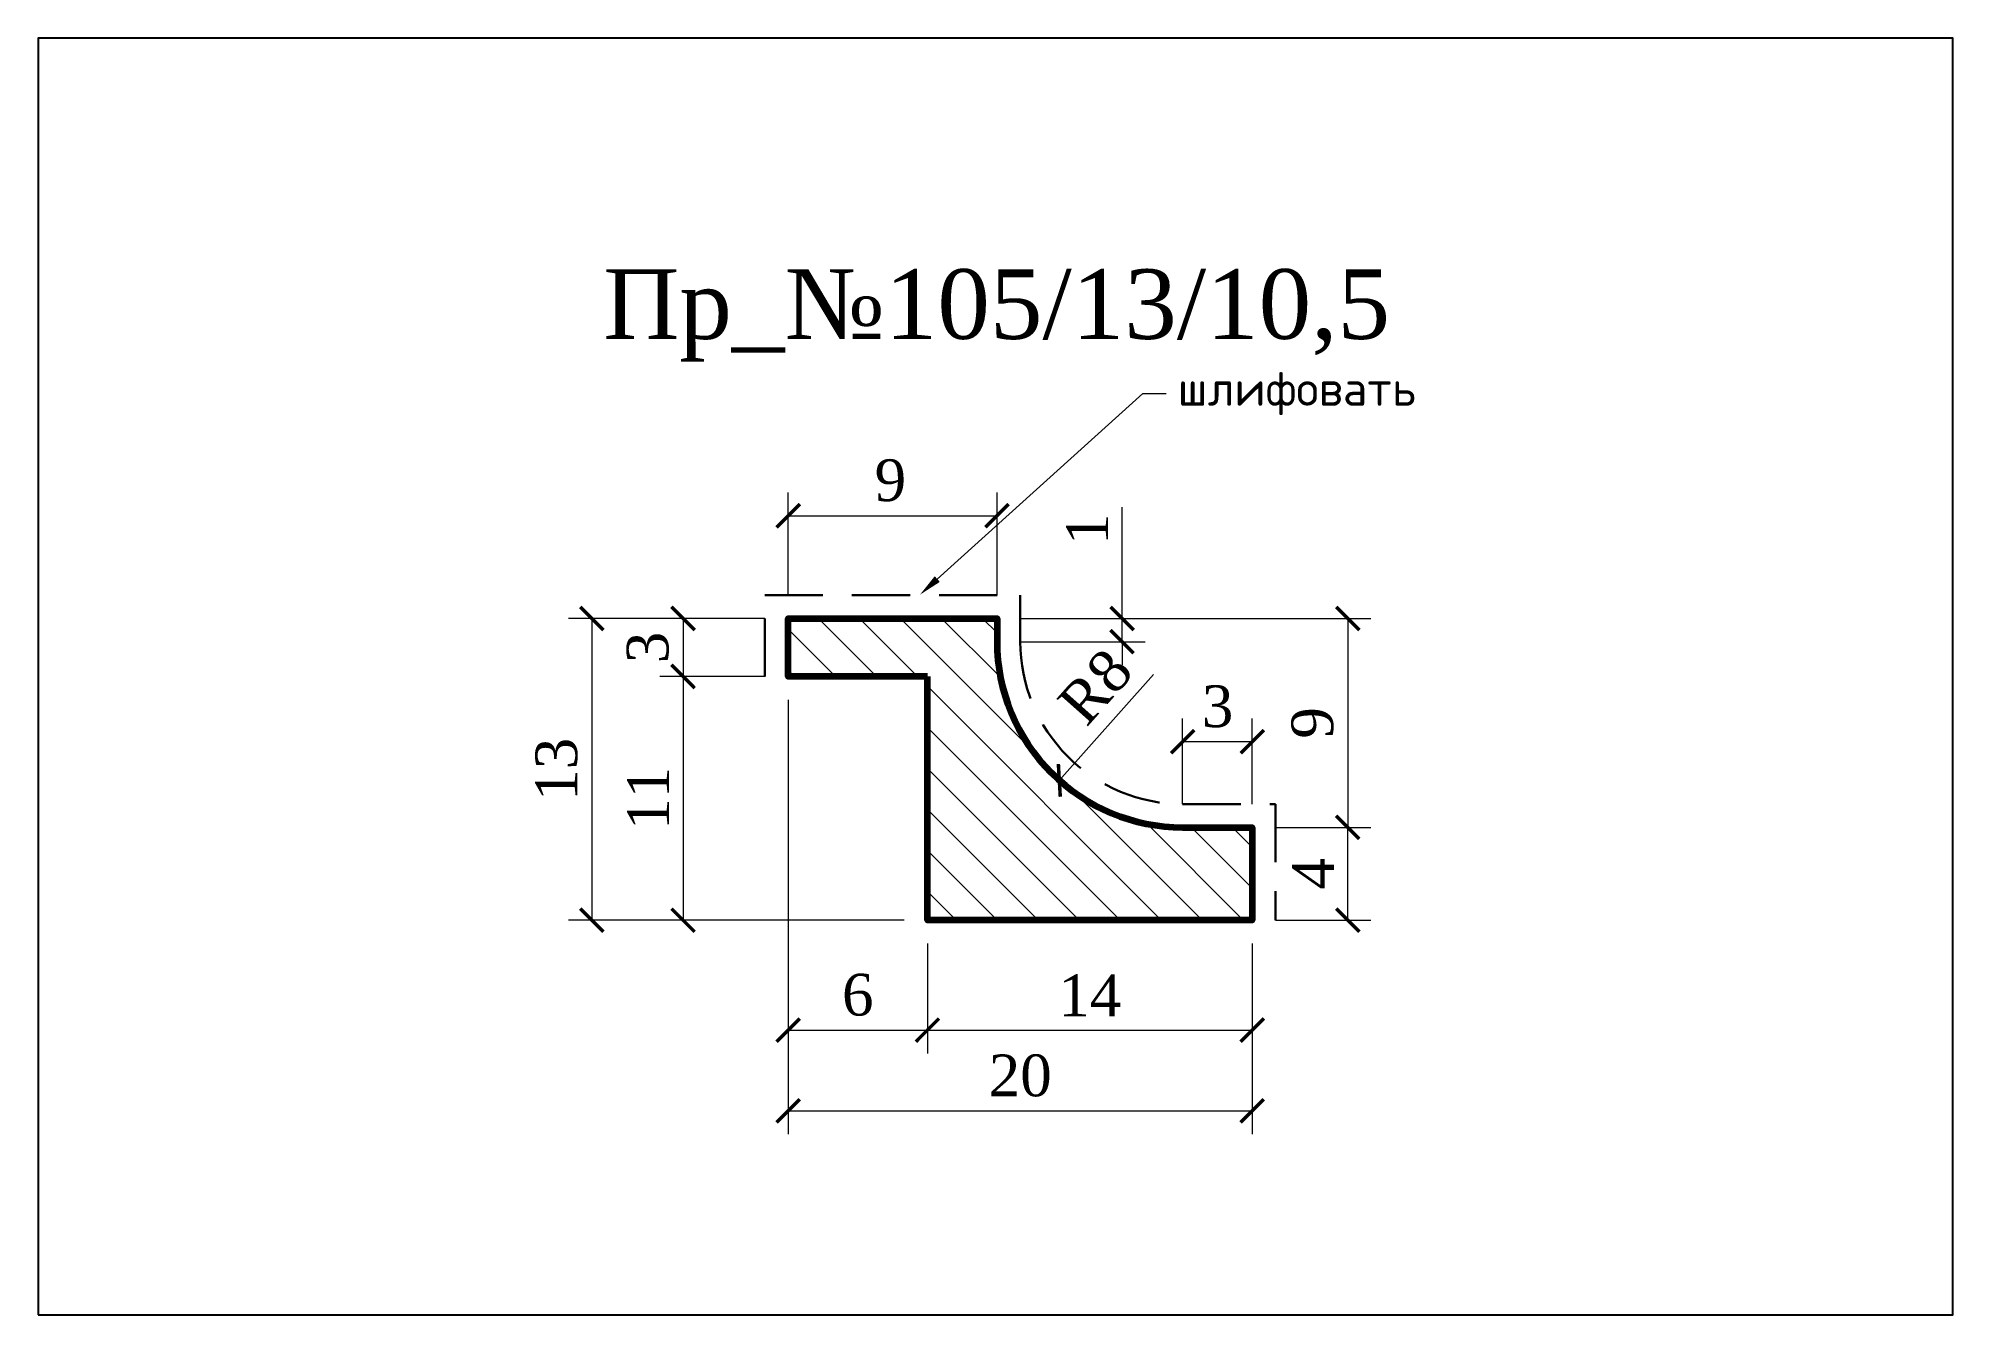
# Model space of a CAD drawing. Header units: millimetres. Extents: x 305478.3 to 305560.8, y -90720 to -90665.
import ezdxf
from ezdxf import colors
from ezdxf.entities.mleader import LeaderData, LeaderLine
from ezdxf.math import Vec2, Vec3

# ---------------------------------------------------------------- set-up
doc = ezdxf.new("R2010")
doc.units = ezdxf.units.MM
doc.header["$MEASUREMENT"] = 0
doc.linetypes.add('HIDDEN', pattern=[0.375, 0.25, -0.125])
doc.layers.add('Outside panel', color=7, linetype='Continuous', lineweight=18, true_color=0x7f5e57)
doc.layers.add('линия 50', color=1, linetype='Continuous', lineweight=211)
doc.layers.add('служебный слой РАЗМЕРЫ', color=7, linetype='Continuous', lineweight=9)
doc.layers.add('размеры в модели', color=7, linetype='Continuous')
doc.styles.add('ELECT', font='times.ttf')
doc.styles.get("Standard").update_dxf_attribs({"font": 'times.ttf'})
doc.styles.add('ЕСКД профили текст', font='isocpeur.ttf')
doc.dimstyles.new('M_1', dxfattribs={"dimtxt": 1.8, "dimasz": 1, "dimexe": 1, "dimexo": 1, "dimgap": 0.6, "dimtad": 1, "dimdec": 0, "dimdsep": 46, "dimtxsty": 'Standard', "dimblk": 'ARCHTICK', "dimcen": -5, "dimclrd": 7, "dimclre": 7, "dimclrt": 7, "dimadec": 0, "dimazin": 0, "dimtfac": 1, "dimtdec": 0, "dimtmove": 0, "dimatfit": 3, "dimfxl": 1, "dimtolj": 1, "dimtzin": 0, "dimlwd": 5, "dimlwe": 5, "dimarcsym": 0})

# ---------------------------------------------------------------- blocks, each defined once
blk = doc.blocks.new('_ArchTick')
at = {"color": 0, "linetype": 'ByBlock', "const_width": 0.15}
blk.add_lwpolyline([(-0.5, -0.5), (0.5, 0.5)], dxfattribs=at)
blk = doc.blocks.new('*D13')
at = {"layer": 'Defpoints', "color": 0, "ltscale": 1000, "transparency": 16777216}
for p in [(305527.567, -90690.953), (305522.252, -90696.931)]:
    blk.add_point(p, dxfattribs=at)
at = {"layer": 'размеры в модели', "color": 7, "lineweight": 5, "ltscale": 1000, "transparency": 16777216}
blk.add_line((305526.307, -90692.37), (305522.252, -90696.931), dxfattribs=at)
at = {"layer": 'размеры в модели', "color": 7, "lineweight": 5, "ltscale": 1000, "transparency": 16777216, "rotation": 228.3577139004768}
blk.add_blockref('_ArchTick', (305522.252, -90696.931), dxfattribs=at)
at = {"layer": 'размеры в модели', "color": 7, "ltscale": 1000, "transparency": 16777216, "insert": (305523.811, -90692.896), "char_height": 1.8, "attachment_point": 5, "rotation": 48.35771}
blk.add_mtext('\\A1;R8', dxfattribs=at)
blk = doc.blocks.new('*D12')
at = {"layer": 'Defpoints', "color": 0, "ltscale": 1000, "transparency": 16777216}
for p in [(305527.567, -90695.262), (305527.567, -90698.953), (305530.567, -90698.953)]:
    blk.add_point(p, dxfattribs=at)
at = {"layer": 'размеры в модели', "color": 7, "lineweight": 5, "ltscale": 1000, "transparency": 16777216}
for p, q in [((305527.567, -90697.953), (305527.567, -90694.262)), ((305530.567, -90697.953), (305530.567, -90694.262)), ((305530.567, -90695.262), (305527.567, -90695.262))]:
    blk.add_line(p, q, dxfattribs=at)
at = {"layer": 'размеры в модели', "color": 7, "lineweight": 5, "ltscale": 1000, "transparency": 16777216, "rotation": 180}
blk.add_blockref('_ArchTick', (305527.567, -90695.262), dxfattribs=at)
at = {"layer": 'размеры в модели', "color": 7, "lineweight": 5, "ltscale": 1000, "transparency": 16777216}
blk.add_blockref('_ArchTick', (305530.567, -90695.262), dxfattribs=at)
at = {"layer": 'размеры в модели', "color": 7, "ltscale": 1000, "transparency": 16777216, "insert": (305529.072, -90693.746), "char_height": 1.8, "attachment_point": 5}
blk.add_mtext('\\A1;3', dxfattribs=at)
blk = doc.blocks.new('*D11')
at = {"layer": 'Defpoints', "color": 0, "ltscale": 1000, "transparency": 16777216}
for p in [(305519.567, -90689.953), (305519.567, -90690.953), (305524.956, -90690.953)]:
    blk.add_point(p, dxfattribs=at)
at = {"layer": 'размеры в модели', "color": 7, "lineweight": 5, "ltscale": 1000, "transparency": 16777216}
for p, q in [((305524.956, -90689.953), (305524.956, -90685.162)), ((305520.567, -90689.953), (305525.956, -90689.953)), ((305524.956, -90690.953), (305524.956, -90689.953)), ((305520.567, -90690.953), (305525.956, -90690.953)), ((305524.956, -90690.953), (305524.956, -90691.953))]:
    blk.add_line(p, q, dxfattribs=at)
for p, rotation in [((305524.956, -90689.953), 270), ((305524.956, -90690.953), 90)]:
    blk.add_blockref('_ArchTick', p, dxfattribs=dict(at, rotation=rotation))
at = {"layer": 'размеры в модели', "color": 7, "ltscale": 1000, "transparency": 16777216, "insert": (305523.456, -90686.109), "char_height": 1.8, "attachment_point": 5, "rotation": 90}
blk.add_mtext('\\A1;1', dxfattribs=at)
blk = doc.blocks.new('*D10')
at = {"layer": 'Defpoints', "color": 0, "ltscale": 1000, "transparency": 16777216}
for p in [(305519.567, -90689.953), (305530.567, -90698.953), (305534.682, -90698.953)]:
    blk.add_point(p, dxfattribs=at)
at = {"layer": 'размеры в модели', "color": 7, "lineweight": 5, "ltscale": 1000, "transparency": 16777216}
for p, q in [((305520.567, -90689.953), (305535.682, -90689.953)), ((305534.682, -90689.953), (305534.682, -90698.953)), ((305531.567, -90698.953), (305535.682, -90698.953))]:
    blk.add_line(p, q, dxfattribs=at)
for p, rotation in [((305534.682, -90689.953), 90), ((305534.682, -90698.953), 270)]:
    blk.add_blockref('_ArchTick', p, dxfattribs=dict(at, rotation=rotation))
at = {"layer": 'размеры в модели', "color": 7, "ltscale": 1000, "transparency": 16777216, "insert": (305533.164, -90694.453), "char_height": 1.8, "attachment_point": 5, "rotation": 90}
blk.add_mtext('\\A1;9', dxfattribs=at)
blk = doc.blocks.new('*D9')
at = {"layer": 'Defpoints', "color": 0, "ltscale": 1000, "transparency": 16777216}
for p in [(305510.567, -90689.953), (305502.104, -90702.953), (305516.567, -90702.953)]:
    blk.add_point(p, dxfattribs=at)
at = {"layer": 'размеры в модели', "color": 7, "lineweight": 5, "ltscale": 1000, "transparency": 16777216}
for p, q in [((305509.567, -90689.953), (305501.104, -90689.953)), ((305502.104, -90689.953), (305502.104, -90702.953)), ((305515.567, -90702.953), (305501.104, -90702.953))]:
    blk.add_line(p, q, dxfattribs=at)
for p, rotation in [((305502.104, -90689.953), 90), ((305502.104, -90702.953), 270)]:
    blk.add_blockref('_ArchTick', p, dxfattribs=dict(at, rotation=rotation))
at = {"layer": 'размеры в модели', "color": 7, "ltscale": 1000, "transparency": 16777216, "insert": (305500.588, -90696.453), "char_height": 1.8, "attachment_point": 5, "rotation": 90}
blk.add_mtext('\\A1;13', dxfattribs=at)
blk = doc.blocks.new('*D8')
at = {"layer": 'Defpoints', "color": 0, "ltscale": 1000, "transparency": 16777216}
for p in [(305510.567, -90692.453), (305530.567, -90702.953), (305530.567, -90711.169)]:
    blk.add_point(p, dxfattribs=at)
at = {"layer": 'размеры в модели', "color": 7, "lineweight": 5, "ltscale": 1000, "transparency": 16777216}
for p, q in [((305510.567, -90693.453), (305510.567, -90712.169)), ((305530.567, -90703.953), (305530.567, -90712.169)), ((305510.567, -90711.169), (305530.567, -90711.169))]:
    blk.add_line(p, q, dxfattribs=at)
at = {"layer": 'размеры в модели', "color": 7, "lineweight": 5, "ltscale": 1000, "transparency": 16777216, "rotation": 180}
blk.add_blockref('_ArchTick', (305510.567, -90711.169), dxfattribs=at)
at = {"layer": 'размеры в модели', "color": 7, "lineweight": 5, "ltscale": 1000, "transparency": 16777216}
blk.add_blockref('_ArchTick', (305530.567, -90711.169), dxfattribs=at)
at = {"layer": 'размеры в модели', "color": 7, "ltscale": 1000, "transparency": 16777216, "insert": (305520.567, -90709.654), "char_height": 1.8, "attachment_point": 5}
blk.add_mtext('\\A1;20', dxfattribs=at)
blk = doc.blocks.new('*D7')
at = {"layer": 'Defpoints', "color": 0, "ltscale": 1000, "transparency": 16777216}
for p in [(305510.567, -90692.953), (305516.567, -90702.953), (305516.567, -90707.691)]:
    blk.add_point(p, dxfattribs=at)
at = {"layer": 'размеры в модели', "color": 7, "lineweight": 5, "ltscale": 1000, "transparency": 16777216}
for p, q in [((305510.567, -90693.953), (305510.567, -90708.691)), ((305516.567, -90703.953), (305516.567, -90708.691)), ((305510.567, -90707.691), (305516.567, -90707.691))]:
    blk.add_line(p, q, dxfattribs=at)
at = {"layer": 'размеры в модели', "color": 7, "lineweight": 5, "ltscale": 1000, "transparency": 16777216, "rotation": 180}
blk.add_blockref('_ArchTick', (305510.567, -90707.691), dxfattribs=at)
at = {"layer": 'размеры в модели', "color": 7, "lineweight": 5, "ltscale": 1000, "transparency": 16777216}
blk.add_blockref('_ArchTick', (305516.567, -90707.691), dxfattribs=at)
at = {"layer": 'размеры в модели', "color": 7, "ltscale": 1000, "transparency": 16777216, "insert": (305513.567, -90706.175), "char_height": 1.8, "attachment_point": 5}
blk.add_mtext('\\A1;6', dxfattribs=at)
blk = doc.blocks.new('*D6')
at = {"layer": 'Defpoints', "color": 0, "ltscale": 1000, "transparency": 16777216}
for p in [(305530.567, -90698.953), (305534.682, -90698.953), (305530.567, -90702.953)]:
    blk.add_point(p, dxfattribs=at)
at = {"layer": 'размеры в модели', "color": 7, "lineweight": 5, "ltscale": 1000, "transparency": 16777216}
for p, q in [((305531.567, -90698.953), (305535.682, -90698.953)), ((305534.682, -90702.953), (305534.682, -90698.953)), ((305531.567, -90702.953), (305535.682, -90702.953))]:
    blk.add_line(p, q, dxfattribs=at)
for p, rotation in [((305534.682, -90698.953), 90), ((305534.682, -90702.953), 270)]:
    blk.add_blockref('_ArchTick', p, dxfattribs=dict(at, rotation=rotation))
at = {"layer": 'размеры в модели', "color": 7, "ltscale": 1000, "transparency": 16777216, "insert": (305533.182, -90700.953), "char_height": 1.8, "attachment_point": 5, "rotation": 90}
blk.add_mtext('\\A1;4', dxfattribs=at)
blk = doc.blocks.new('*D5')
at = {"layer": 'Defpoints', "color": 0, "ltscale": 1000, "transparency": 16777216}
for p in [(305516.567, -90702.953), (305530.567, -90702.953), (305530.567, -90707.691)]:
    blk.add_point(p, dxfattribs=at)
at = {"layer": 'размеры в модели', "color": 7, "lineweight": 5, "ltscale": 1000, "transparency": 16777216}
for p, q in [((305516.567, -90703.953), (305516.567, -90708.691)), ((305530.567, -90703.953), (305530.567, -90708.691)), ((305516.567, -90707.691), (305530.567, -90707.691))]:
    blk.add_line(p, q, dxfattribs=at)
at = {"layer": 'размеры в модели', "color": 7, "lineweight": 5, "ltscale": 1000, "transparency": 16777216, "rotation": 180}
blk.add_blockref('_ArchTick', (305516.567, -90707.691), dxfattribs=at)
at = {"layer": 'размеры в модели', "color": 7, "lineweight": 5, "ltscale": 1000, "transparency": 16777216}
blk.add_blockref('_ArchTick', (305530.567, -90707.691), dxfattribs=at)
at = {"layer": 'размеры в модели', "color": 7, "ltscale": 1000, "transparency": 16777216, "insert": (305523.567, -90706.191), "char_height": 1.8, "attachment_point": 5}
blk.add_mtext('\\A1;14', dxfattribs=at)
blk = doc.blocks.new('*D4')
at = {"layer": 'Defpoints', "color": 0, "ltscale": 1000, "transparency": 16777216}
for p in [(305519.567, -90685.525), (305510.567, -90689.953), (305519.567, -90689.953)]:
    blk.add_point(p, dxfattribs=at)
at = {"layer": 'размеры в модели', "color": 7, "lineweight": 5, "ltscale": 1000, "transparency": 16777216}
for p, q in [((305510.567, -90688.953), (305510.567, -90684.525)), ((305519.567, -90688.953), (305519.567, -90684.525)), ((305510.567, -90685.525), (305519.567, -90685.525))]:
    blk.add_line(p, q, dxfattribs=at)
at = {"layer": 'размеры в модели', "color": 7, "lineweight": 5, "ltscale": 1000, "transparency": 16777216, "rotation": 180}
blk.add_blockref('_ArchTick', (305510.567, -90685.525), dxfattribs=at)
at = {"layer": 'размеры в модели', "color": 7, "lineweight": 5, "ltscale": 1000, "transparency": 16777216}
blk.add_blockref('_ArchTick', (305519.567, -90685.525), dxfattribs=at)
at = {"layer": 'размеры в модели', "color": 7, "ltscale": 1000, "transparency": 16777216, "insert": (305514.972, -90684.007), "char_height": 1.8, "attachment_point": 5}
blk.add_mtext('\\A1;9', dxfattribs=at)
blk = doc.blocks.new('*D3')
at = {"layer": 'Defpoints', "color": 0, "ltscale": 1000, "transparency": 16777216}
for p in [(305510.567, -90692.453), (305506.036, -90702.953), (305516.567, -90702.953)]:
    blk.add_point(p, dxfattribs=at)
at = {"layer": 'размеры в модели', "color": 7, "lineweight": 5, "ltscale": 1000, "transparency": 16777216}
for p, q in [((305509.567, -90692.453), (305505.036, -90692.453)), ((305506.036, -90692.453), (305506.036, -90702.953)), ((305515.567, -90702.953), (305505.036, -90702.953))]:
    blk.add_line(p, q, dxfattribs=at)
for p, rotation in [((305506.036, -90692.453), 90), ((305506.036, -90702.953), 270)]:
    blk.add_blockref('_ArchTick', p, dxfattribs=dict(at, rotation=rotation))
at = {"layer": 'размеры в модели', "color": 7, "ltscale": 1000, "transparency": 16777216, "insert": (305504.536, -90697.703), "char_height": 1.8, "attachment_point": 5, "rotation": 90}
blk.add_mtext('\\A1;11', dxfattribs=at)
blk = doc.blocks.new('*D2')
at = {"layer": 'Defpoints', "color": 0, "ltscale": 1000, "transparency": 16777216}
for p in [(305510.567, -90689.953), (305506.036, -90692.453), (305510.567, -90692.453)]:
    blk.add_point(p, dxfattribs=at)
at = {"layer": 'размеры в модели', "color": 7, "lineweight": 5, "ltscale": 1000, "transparency": 16777216}
for p, q in [((305509.567, -90689.953), (305505.036, -90689.953)), ((305506.036, -90689.953), (305506.036, -90692.453)), ((305509.567, -90692.453), (305505.036, -90692.453))]:
    blk.add_line(p, q, dxfattribs=at)
for p, rotation in [((305506.036, -90689.953), 90), ((305506.036, -90692.453), 270)]:
    blk.add_blockref('_ArchTick', p, dxfattribs=dict(at, rotation=rotation))
at = {"layer": 'размеры в модели', "color": 7, "ltscale": 1000, "transparency": 16777216, "insert": (305504.52, -90691.203), "char_height": 1.8, "attachment_point": 5, "rotation": 90}
blk.add_mtext('\\A1;3', dxfattribs=at)

msp = doc.modelspace()

# ---------------------------------------------------------------- hatches: boundary and pattern name
at = {"layer": 'Outside panel', "ltscale": 1000}
h = msp.add_hatch(dxfattribs=at)
h.set_pattern_fill('ANSI31', color=256, scale=10, angle=90)
h.set_pattern_definition([(135, (-4781.0144, 5169.2683), (-0.8838834765, -0.8838834765), [])])
edge = h.paths.add_edge_path()
edge.add_line((305516.567, -90692.453), (305510.567, -90692.453))
edge.add_line((305510.567, -90692.453), (305510.567, -90689.953))
edge.add_line((305510.567, -90689.953), (305519.567, -90689.953))
edge.add_line((305519.567, -90689.953), (305519.567, -90690.953))
edge.add_arc((305527.567, -90690.953), 8, 540, 630)
edge.add_line((305527.567, -90698.953), (305530.567, -90698.953))
edge.add_line((305530.567, -90698.953), (305530.567, -90702.953))
edge.add_line((305530.567, -90702.953), (305516.567, -90702.953))
edge.add_line((305516.567, -90702.953), (305516.567, -90692.453))

# ---------------------------------------------------------------- linework, layer by layer
at = {"color": 6, "ltscale": 1000}
msp.add_lwpolyline([(305478.251, -90719.953), (305560.751, -90719.953), (305560.751, -90664.953), (305478.251, -90664.953)], close=True, dxfattribs=at)
at = {"layer": 'линия 50', "color": 1, "linetype": 'HIDDEN', "lineweight": 30, "ltscale": 10, "true_color": 0xff0909}
msp.add_lwpolyline([(305509.567, -90692.453), (305509.567, -90688.953), (305520.567, -90688.953), (305520.567, -90690.953, 0.414214), (305527.567, -90697.953), (305531.567, -90697.953), (305531.567, -90702.953)], format="xyb", dxfattribs=at)
at = {"layer": 'линия 50', "color": 7}
msp.add_lwpolyline([(305516.567, -90692.453), (305510.567, -90692.453), (305510.567, -90689.953), (305519.567, -90689.953), (305519.567, -90690.953, 0.414214), (305527.567, -90698.953), (305530.567, -90698.953), (305530.567, -90702.953), (305516.567, -90702.953)], format="xyb", close=True, dxfattribs=at)

# ---------------------------------------------------------------- texts
at = {"color": 7, "ltscale": 1000, "style": 'ELECT'}
msp.add_text('Пр_№105/13/10,5', height=3, dxfattribs=at).set_placement((305502.604, -90677.905))

# ---------------------------------------------------------------- dimensions: what is measured, and where the dimension line sits
at = {"layer": 'размеры в модели', "color": 0, "ltscale": 1000}
for base, p1, p2, angle, picture, middle in [((305519.567, -90685.525), (305510.567, -90689.953), (305519.567, -90689.953), 180, '*D4', (305514.972, -90685.525)), ((305524.956, -90690.953), (305519.567, -90689.953), (305519.567, -90690.953), 90, '*D11', (305524.956, -90686.109)), ((305506.035813096, -90692.452564001), (305510.567486797, -90689.952564001), (305510.567486797, -90692.452564001), 90, '*D2', (305506.035813096, -90691.202564001)), ((305527.567, -90695.262), (305530.567, -90698.953), (305527.567, -90698.953), 180, '*D12', (305529.072, -90695.262)), ((305534.682, -90698.953), (305530.567, -90702.953), (305530.567, -90698.953), 90, '*D6', (305534.682, -90700.953))]:
    dim = msp.add_linear_dim(base=base, p1=p1, p2=p2, angle=angle, dimstyle='M_1', override={"dimtxt": 1.8}, dxfattribs=at)
    dim.commit()
    dim.dimension.update_dxf_attribs({"geometry": picture, "text_midpoint": middle, "dimtype": 128})
for base, p1, p2, angle, picture, middle in [((305502.104, -90702.953), (305510.567, -90689.953), (305516.567, -90702.953), 90, '*D9', (305500.588, -90696.453)), ((305534.682, -90698.953), (305519.567, -90689.953), (305530.567, -90698.953), 90, '*D10', (305533.164, -90694.453)), ((305506.035813099, -90702.952564001), (305510.567486797, -90692.452564001), (305516.567486797, -90702.952564001), 90, '*D3', (305504.535813099, -90697.702564001)), ((305530.567, -90711.169), (305510.567, -90692.453), (305530.567, -90702.953), 180, '*D8', (305520.567, -90709.654)), ((305516.567, -90707.691), (305510.567, -90692.953), (305516.567, -90702.953), 180, '*D7', (305513.567, -90706.175)), ((305530.567, -90707.691), (305516.567, -90702.953), (305530.567, -90702.953), 180, '*D5', (305523.567, -90706.191))]:
    dim = msp.add_linear_dim(base=base, p1=p1, p2=p2, angle=angle, dimstyle='M_1', override={"dimtxt": 1.8}, dxfattribs=at)
    dim.commit()
    dim.dimension.update_dxf_attribs({"geometry": picture, "text_midpoint": middle})
dim = msp.add_radius_dim(center=(305527.567, -90690.953), mpoint=(305522.252, -90696.931), dimstyle='M_1', override={"dimtxt": 1.8}, dxfattribs=at)
dim.commit()
dim.dimension.update_dxf_attribs({"geometry": '*D13', "text_midpoint": (305524.944, -90693.903), "dimtype": 132})

# ---------------------------------------------------------------- leaders
at = {"layer": 'служебный слой РАЗМЕРЫ'}
ml = msp.add_multileader_mtext('Standard', dxfattribs=at)
ml.set_content('\\A1;шлифовать', color=256, style='ЕСКД профили текст')
ml.set_leader_properties(color=256, linetype='ByLayer', lineweight=-1)
ml.build(insert=Vec2(0, 0))
ml.multileader.update_dxf_attribs({"dogleg_length": 1, "arrow_head_size": 1})
ctx = ml.context
ctx.base_point, ctx.char_height, ctx.arrow_head_size, ctx.landing_gap_size, ctx.plane_origin = Vec3(305526.851, -90680.263), 1.5, 1, 0.5, Vec3(305540.326, -90654.095)
notes = []
notes.append((ctx, [(1, (1, 1, 0), (305525.851, -90680.263), (1, 0), 1, [(0, [(305516.25, -90688.926)], 0, [])])]))
ctx.mtext.insert, ctx.mtext.flow_direction = Vec3(305527.351, -90679.288), 5
for ctx, leaders in notes:
    for number, flags, end, landing, length, lines in leaders:
        leader = LeaderData()
        leader.index, (leader.has_last_leader_line, leader.has_dogleg_vector, leader.attachment_direction) = number, flags
        leader.last_leader_point, leader.dogleg_vector, leader.dogleg_length = Vec3(end), Vec3(landing), length
        for number, points, colour, breaks in lines:
            line = LeaderLine()
            line.index, line.vertices, line.color, line.breaks = number, Vec3.list(points), colors.encode_raw_color(colour), breaks
            leader.lines.append(line)
        ctx.leaders.append(leader)

doc.saveas('drawing.dxf')
